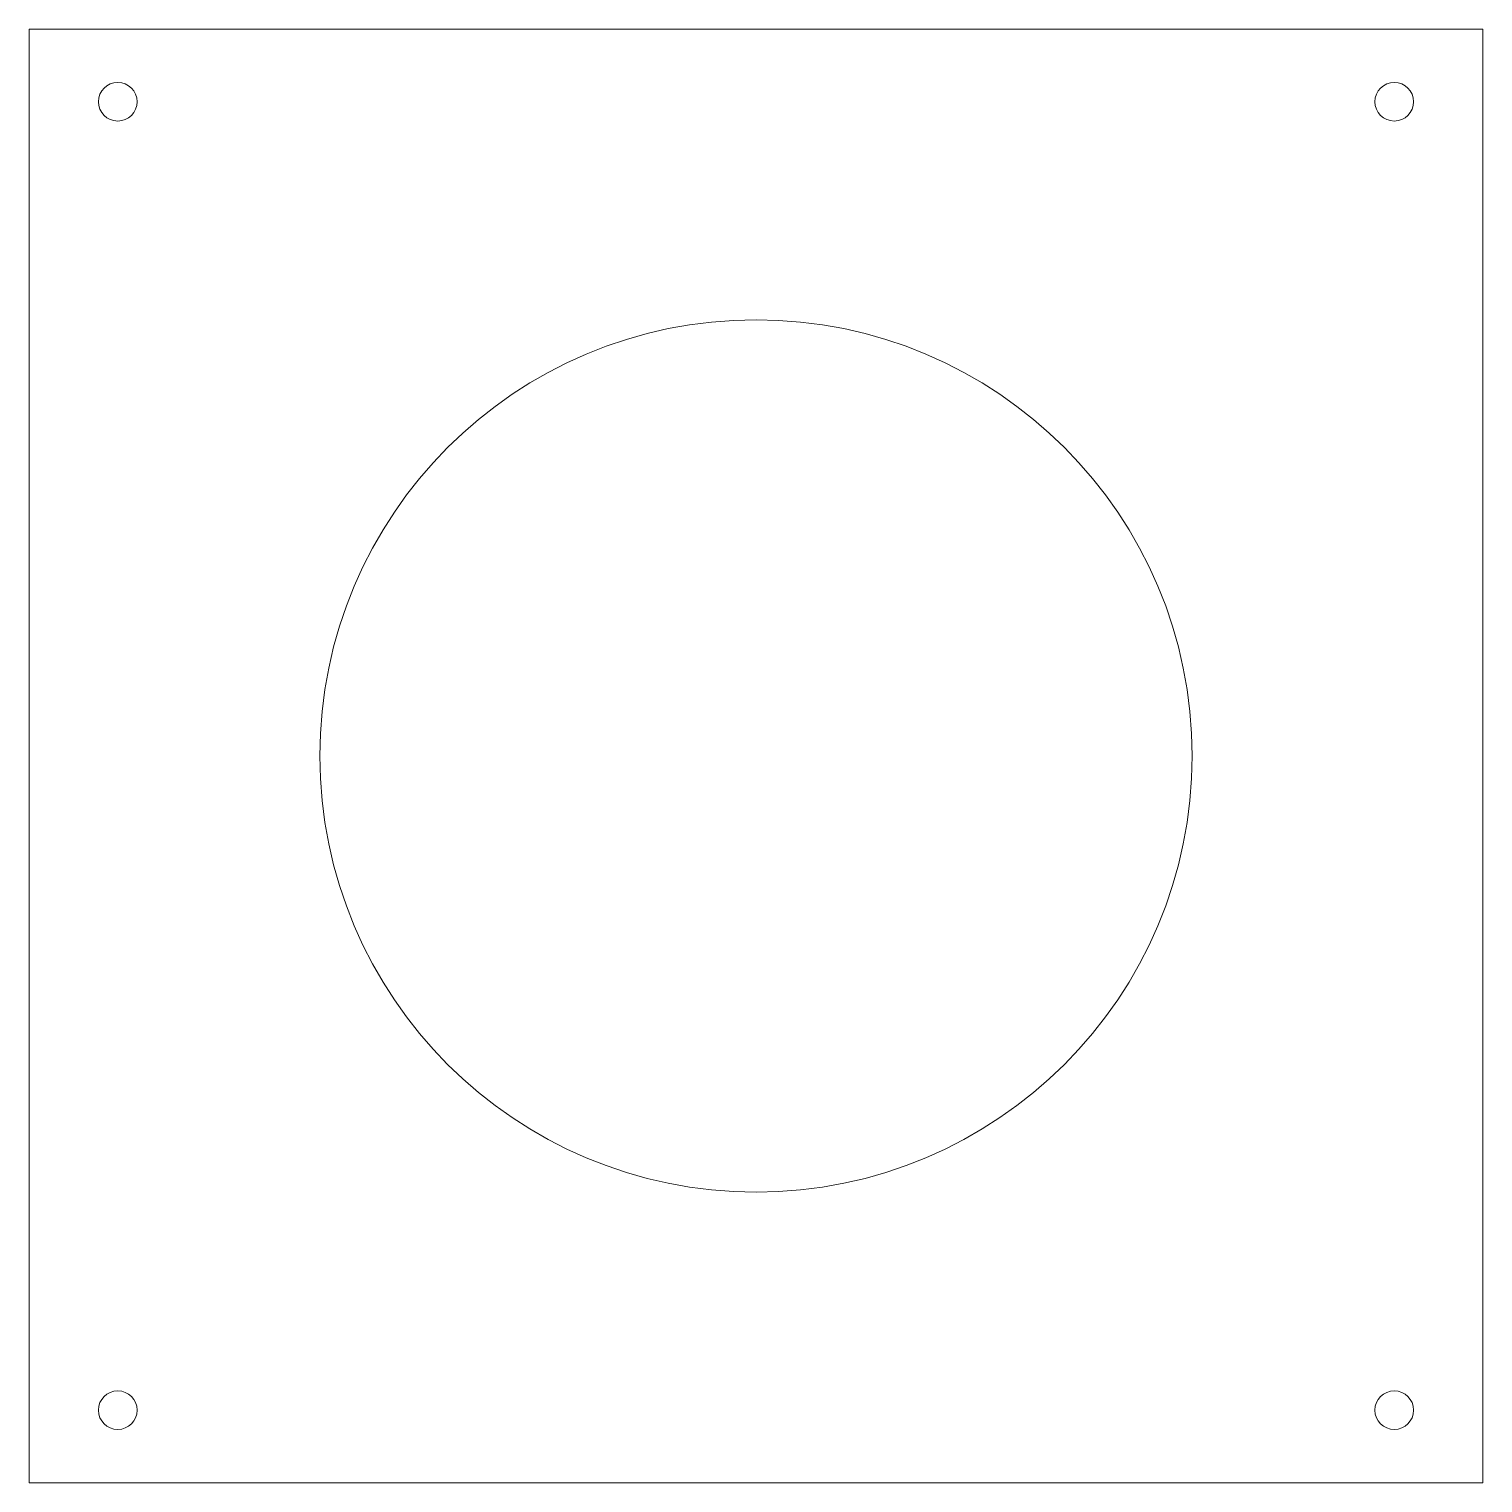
# Model space of a CAD drawing. Header units: inches. Extents: x 1.5 to 11.5, y 6.6 to 16.6.
import ezdxf

# ---------------------------------------------------------------- set-up
doc = ezdxf.new("R2010")
doc.units = ezdxf.units.IN
doc.header["$MEASUREMENT"] = 0

msp = doc.modelspace()

# ---------------------------------------------------------------- linework, layer by layer
at = {"color": 7, "linetype": 'Continuous', "lineweight": 15}
for p, q in [((1.451, 16.586), (1.451, 6.586)), ((11.451, 16.586), (1.451, 16.586)), ((11.451, 6.586), (11.451, 16.586)), ((1.451, 6.586), (11.451, 6.586))]:
    msp.add_line(p, q, dxfattribs=at)
for centre, radius in [((2.061, 16.086), 0.133), ((10.841, 16.086), 0.133), ((6.451, 11.586), 3), ((2.061, 7.086), 0.133), ((10.841, 7.086), 0.133)]:
    msp.add_circle(centre, radius, dxfattribs=at)

doc.saveas('drawing.dxf')
